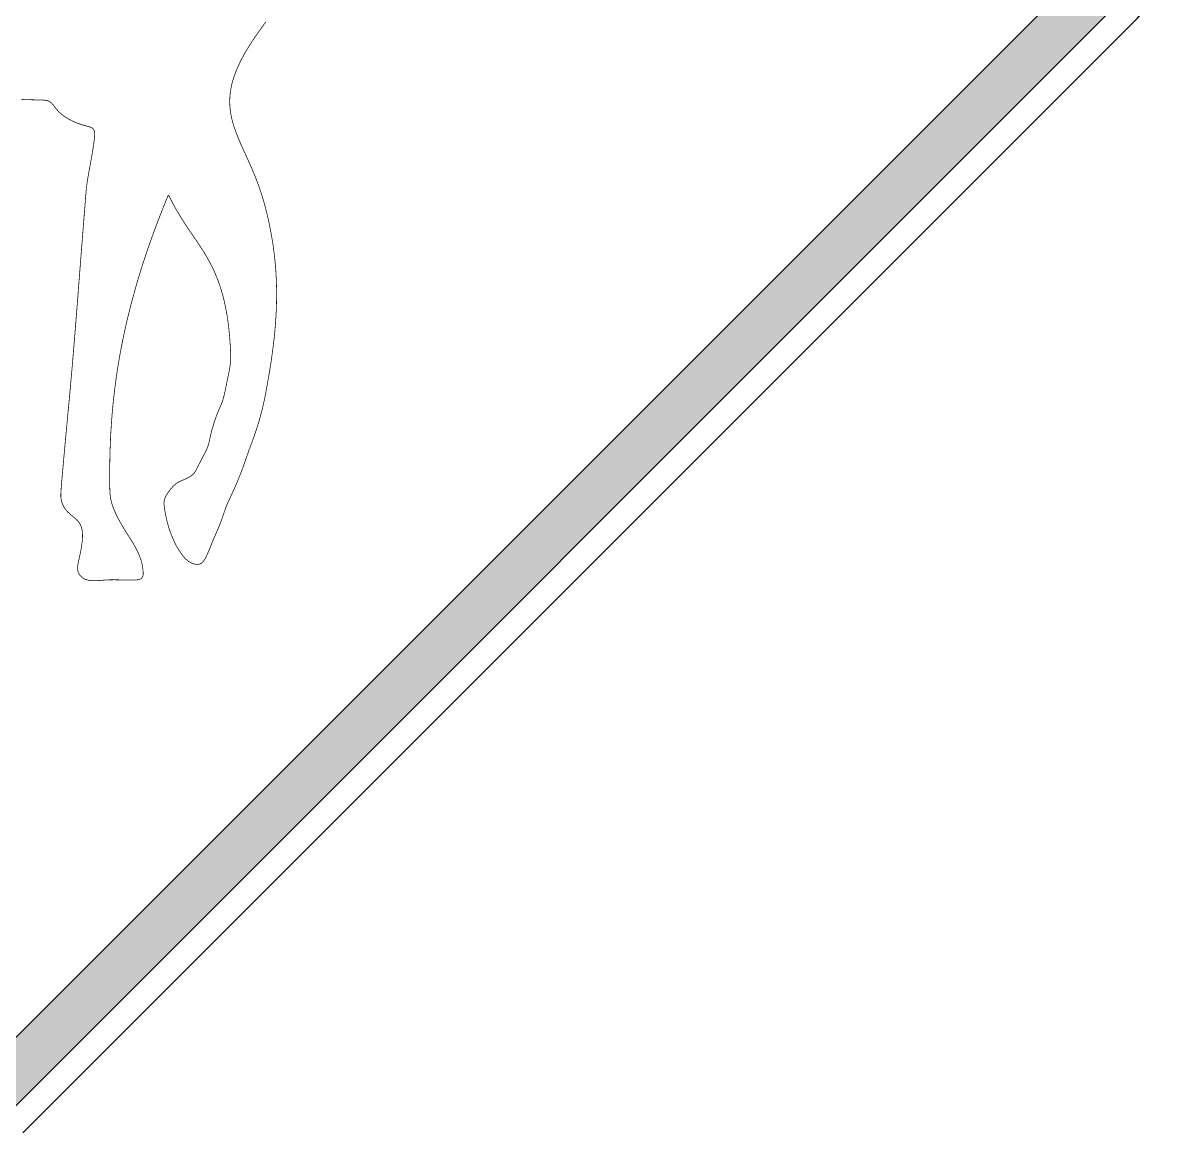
# Model space of a CAD drawing. Extents: x 126 to 330, y 37 to 256.
# Drawn here: x 235 to 329.8, y 53.9 to 146.7 of the extents above; entities that cross this region are included whole.
import ezdxf

# ---------------------------------------------------------------- set-up
doc = ezdxf.new("R2010")
doc.units = 0
doc.header["$MEASUREMENT"] = 0
doc.linetypes.add('CENTERX2', pattern=[101.6, 63.5, -12.7, 12.7, -12.7])
doc.layers.get('0').update_dxf_attribs({"linetype": 'CONTINUOUS'})
for name, color, linetype in [('L35', 3, 'CONTINUOUS'), ('LAYER_2', 7, 'CONTINUOUS'), ('TBLK25', 1, 'CONTINUOUS')]:
    doc.layers.add(name, color=color, linetype=linetype)

# ---------------------------------------------------------------- blocks, each defined once
blk = doc.blocks.new('HORSE')
at = {"layer": 'LAYER_2', "color": 20, "linetype": 'CONTINUOUS', "const_width": 0.003}
blk.add_lwpolyline([(0.2915, 6.4411), (0.2961, 6.441), (0.3008, 6.4408), (0.3054, 6.4407), (0.31, 6.4405), (0.3146, 6.4404), (0.3192, 6.4402), (0.3238, 6.4401), (0.3285, 6.44), (0.3331, 6.4398), (0.3377, 6.4397), (0.3423, 6.4396), (0.3469, 6.4394), (0.3515, 6.4393), (0.3561, 6.4392), (0.3608, 6.4391), (0.3654, 6.439), (0.37, 6.4389), (0.3746, 6.4387), (0.3792, 6.4386), (0.3838, 6.4384), (0.3884, 6.4381), (0.3928, 6.4375), (0.3972, 6.4366), (0.4014, 6.4353), (0.4055, 6.4336), (0.4095, 6.4313), (0.4132, 6.4284), (0.4168, 6.425), (0.4203, 6.4212), (0.4237, 6.4171), (0.4272, 6.4127), (0.4307, 6.4082), (0.4342, 6.4036), (0.438, 6.3991), (0.4419, 6.3947), (0.446, 6.3905), (0.4502, 6.3864), (0.4546, 6.3824), (0.4592, 6.3786), (0.4639, 6.3749), (0.4687, 6.3714), (0.4737, 6.368), (0.4787, 6.3648), (0.4838, 6.3617), (0.489, 6.3587), (0.4943, 6.3559), (0.4996, 6.3532), (0.5049, 6.3506), (0.5103, 6.3481), (0.5157, 6.3458), (0.5211, 6.3436), (0.5266, 6.3416), (0.5319, 6.3396), (0.5373, 6.3378), (0.5426, 6.3361), (0.5479, 6.3345), (0.5531, 6.3331), (0.5582, 6.3318), (0.5633, 6.3305), (0.5681, 6.3293), (0.5728, 6.3281), (0.5772, 6.3266), (0.5812, 6.3249), (0.5847, 6.3229), (0.5878, 6.3205), (0.5903, 6.3175), (0.5922, 6.314), (0.5935, 6.3099), (0.5943, 6.3053), (0.5947, 6.3003), (0.5947, 6.2949), (0.5944, 6.2893), (0.5939, 6.2834), (0.5933, 6.2774), (0.5926, 6.2713), (0.5919, 6.2652), (0.5911, 6.2589), (0.5902, 6.2526), (0.5892, 6.2462), (0.5883, 6.2398), (0.5872, 6.2333), (0.5862, 6.2268), (0.5851, 6.2202), (0.5839, 6.2136), (0.5828, 6.207), (0.5816, 6.2004), (0.5804, 6.1937), (0.5792, 6.187), (0.5779, 6.1803), (0.5767, 6.1736), (0.5755, 6.1668), (0.5743, 6.1601), (0.5731, 6.1534), (0.5719, 6.1468), (0.5707, 6.1401), (0.5695, 6.1335), (0.5684, 6.1269), (0.5673, 6.1203), (0.5662, 6.1138), (0.5652, 6.1073), (0.5642, 6.1009), (0.5633, 6.0945), (0.5624, 6.0882), (0.5616, 6.0819), (0.5608, 6.0758), (0.5601, 6.0697), (0.5595, 6.0637), (0.5589, 6.0577), (0.5584, 6.0518), (0.5579, 6.0459), (0.5575, 6.0401), (0.557, 6.0342), (0.5566, 6.0283), (0.5562, 6.0223), (0.5557, 6.0163), (0.5552, 6.0102), (0.5548, 6.0041), (0.5543, 5.998), (0.5538, 5.9918), (0.5533, 5.9857), (0.5528, 5.9795), (0.5523, 5.9734), (0.5518, 5.9672), (0.5513, 5.9612), (0.5509, 5.9551), (0.5504, 5.9491), (0.5499, 5.9431), (0.5494, 5.9371), (0.5489, 5.9311), (0.5485, 5.9252), (0.548, 5.9193), (0.5475, 5.9134), (0.5471, 5.9076), (0.5466, 5.9018), (0.5462, 5.896), (0.5457, 5.8902), (0.5453, 5.8845), (0.5448, 5.8787), (0.5444, 5.873), (0.5439, 5.8673), (0.5435, 5.8617), (0.543, 5.856), (0.5426, 5.8504), (0.5422, 5.8448), (0.5417, 5.8393), (0.5413, 5.8337), (0.5408, 5.8282), (0.5404, 5.8227), (0.54, 5.8172), (0.5396, 5.8117), (0.5391, 5.8062), (0.5387, 5.8008), (0.5383, 5.7954), (0.5379, 5.79), (0.5375, 5.7846), (0.537, 5.7792), (0.5366, 5.7738), (0.5362, 5.7685), (0.5358, 5.7632), (0.5354, 5.7578), (0.535, 5.7525), (0.5346, 5.7473), (0.5342, 5.742), (0.5338, 5.7367), (0.5333, 5.7315), (0.5329, 5.7262), (0.5325, 5.721), (0.5321, 5.7158), (0.5317, 5.7106), (0.5313, 5.7054), (0.5309, 5.7002), (0.5305, 5.6951), (0.5301, 5.6899), (0.5297, 5.6847), (0.5293, 5.6796), (0.5289, 5.6745), (0.5285, 5.6693), (0.5281, 5.6642), (0.5277, 5.6591), (0.5273, 5.654), (0.527, 5.6489), (0.5266, 5.6438), (0.5262, 5.6387), (0.5258, 5.6336), (0.5254, 5.6285), (0.525, 5.6234), (0.5246, 5.6184), (0.5242, 5.6133), (0.5238, 5.6082), (0.5234, 5.6032), (0.523, 5.5981), (0.5226, 5.593), (0.5222, 5.588), (0.5218, 5.5829), (0.5214, 5.5779), (0.521, 5.5728), (0.5206, 5.5677), (0.5202, 5.5627), (0.5198, 5.5576), (0.5194, 5.5525), (0.519, 5.5475), (0.5186, 5.5424), (0.5182, 5.5373), (0.5178, 5.5323), (0.5174, 5.5272), (0.517, 5.5221), (0.5166, 5.517), (0.5162, 5.5119), (0.5158, 5.5068), (0.5154, 5.5017), (0.515, 5.4966), (0.5146, 5.4915), (0.5142, 5.4864), (0.5137, 5.4813), (0.5133, 5.4761), (0.5129, 5.471), (0.5125, 5.4658), (0.5121, 5.4607), (0.5117, 5.4555), (0.5112, 5.4503), (0.5108, 5.4451), (0.5104, 5.44), (0.51, 5.4347), (0.5095, 5.4295), (0.5091, 5.4243), (0.5087, 5.419), (0.5082, 5.4138), (0.5078, 5.4085), (0.5074, 5.4032), (0.5069, 5.3979), (0.5065, 5.3926), (0.506, 5.3873), (0.5056, 5.382), (0.5051, 5.3766), (0.5047, 5.3712), (0.5042, 5.3659), (0.5038, 5.3605), (0.5033, 5.3552), (0.5029, 5.3499), (0.5024, 5.3446), (0.502, 5.3394), (0.5016, 5.3342), (0.5011, 5.3291), (0.5007, 5.3241), (0.5003, 5.3191), (0.4998, 5.3142), (0.4994, 5.3093), (0.499, 5.3044), (0.4985, 5.2995), (0.4981, 5.2946), (0.4977, 5.2897), (0.4972, 5.2848), (0.4968, 5.2798), (0.4963, 5.2748), (0.4959, 5.2698), (0.4954, 5.2647), (0.495, 5.2597), (0.4945, 5.2546), (0.4941, 5.2494), (0.4936, 5.2443), (0.4931, 5.2391), (0.4926, 5.234), (0.4922, 5.2288), (0.4917, 5.2235), (0.4912, 5.2183), (0.4907, 5.2131), (0.4902, 5.2078), (0.4897, 5.2025), (0.4893, 5.1972), (0.4888, 5.1918), (0.4883, 5.1865), (0.4878, 5.1811), (0.4873, 5.1757), (0.4868, 5.1704), (0.4863, 5.1649), (0.4857, 5.1595), (0.4852, 5.1541), (0.4847, 5.1486), (0.4842, 5.1432), (0.4837, 5.1377), (0.4832, 5.1322), (0.4827, 5.1267), (0.4822, 5.1212), (0.4816, 5.1156), (0.4811, 5.1101), (0.4806, 5.1046), (0.4801, 5.099), (0.4796, 5.0934), (0.479, 5.0879), (0.4785, 5.0823), (0.478, 5.0767), (0.4775, 5.0711), (0.477, 5.0655), (0.4764, 5.0599), (0.4759, 5.0543), (0.4754, 5.0487), (0.4749, 5.043), (0.4743, 5.0374), (0.4738, 5.0318), (0.4733, 5.0261), (0.4728, 5.0205), (0.4722, 5.0148), (0.4717, 5.0092), (0.4712, 5.0035), (0.4707, 4.9979), (0.4702, 4.9922), (0.4697, 4.9866), (0.4691, 4.9809), (0.4686, 4.9753), (0.4681, 4.9696), (0.4676, 4.964), (0.4671, 4.9583), (0.4666, 4.9527), (0.4661, 4.947), (0.4656, 4.9414), (0.4651, 4.9357), (0.4646, 4.9301), (0.4641, 4.9245), (0.4636, 4.9188), (0.4631, 4.9132), (0.4626, 4.9076), (0.4621, 4.902), (0.4616, 4.8964), (0.4611, 4.8908), (0.4606, 4.8852), (0.4601, 4.8796), (0.4596, 4.874), (0.4592, 4.8685), (0.4587, 4.8629), (0.4582, 4.8574), (0.4578, 4.8519), (0.4573, 4.8464), (0.4569, 4.8409), (0.4564, 4.8355), (0.456, 4.8303), (0.4556, 4.8251), (0.4553, 4.8201), (0.455, 4.8152), (0.4547, 4.8105), (0.4545, 4.806), (0.4544, 4.8015), (0.4544, 4.7972), (0.4546, 4.7928), (0.455, 4.7884), (0.4556, 4.784), (0.4564, 4.7795), (0.4575, 4.7749), (0.4589, 4.7701), (0.4606, 4.7653), (0.4626, 4.7605), (0.465, 4.7556), (0.4676, 4.7508), (0.4706, 4.7461), (0.474, 4.7415), (0.4778, 4.737), (0.4818, 4.7326), (0.486, 4.7284), (0.4905, 4.7243), (0.4949, 4.7203), (0.4994, 4.7164), (0.5039, 4.7127), (0.5082, 4.7091), (0.5122, 4.7056), (0.5161, 4.7022), (0.5197, 4.6988), (0.5231, 4.6954), (0.5262, 4.692), (0.5291, 4.6885), (0.5317, 4.6848), (0.5341, 4.6809), (0.5362, 4.6769), (0.538, 4.6726), (0.5396, 4.6681), (0.5409, 4.6635), (0.542, 4.6586), (0.5429, 4.6536), (0.5435, 4.6484), (0.544, 4.6431), (0.5442, 4.6377), (0.5443, 4.6321), (0.5442, 4.6265), (0.544, 4.6207), (0.5436, 4.6148), (0.5431, 4.6089), (0.5424, 4.603), (0.5417, 4.5969), (0.5408, 4.5909), (0.5398, 4.5848), (0.5388, 4.5787), (0.5376, 4.5726), (0.5365, 4.5665), (0.5352, 4.5604), (0.534, 4.5543), (0.5326, 4.5483), (0.5313, 4.5424), (0.53, 4.5365), (0.5288, 4.5308), (0.5276, 4.5252), (0.5265, 4.5198), (0.5256, 4.5147), (0.5248, 4.5097), (0.5243, 4.5051), (0.524, 4.5007), (0.524, 4.4966), (0.5242, 4.4928), (0.5247, 4.4891), (0.5255, 4.4856), (0.5265, 4.4822), (0.5278, 4.4789), (0.5294, 4.4757), (0.5312, 4.4724), (0.5334, 4.4692), (0.5358, 4.466), (0.5386, 4.463), (0.5416, 4.4602), (0.545, 4.4575), (0.5488, 4.4551), (0.5528, 4.453), (0.5572, 4.4512), (0.5619, 4.4497), (0.5669, 4.4485), (0.5721, 4.4476), (0.5775, 4.4469), (0.583, 4.4464), (0.5887, 4.4461), (0.5944, 4.4461), (0.6002, 4.4462), (0.6059, 4.4464), (0.6118, 4.4468), (0.6176, 4.4472), (0.6235, 4.4476), (0.6295, 4.4481), (0.6355, 4.4485), (0.6415, 4.4489), (0.6476, 4.4492), (0.6537, 4.4495), (0.6599, 4.4496), (0.6661, 4.4497), (0.6724, 4.4498), (0.6788, 4.4498), (0.6851, 4.4497), (0.6915, 4.4496), (0.698, 4.4495), (0.7044, 4.4494), (0.7109, 4.4493), (0.7175, 4.4491), (0.724, 4.449), (0.7306, 4.4489), (0.7373, 4.4488), (0.7439, 4.4487), (0.7506, 4.4486), (0.7571, 4.4487), (0.7635, 4.449), (0.7695, 4.4495), (0.7751, 4.4503), (0.7802, 4.4515), (0.7847, 4.4532), (0.7884, 4.4555), (0.7912, 4.4583), (0.7933, 4.4617), (0.7947, 4.4656), (0.7956, 4.4698), (0.796, 4.4745), (0.7959, 4.4793), (0.7956, 4.4844), (0.7952, 4.4896), (0.7945, 4.4949), (0.7938, 4.5003), (0.793, 4.5057), (0.792, 4.5112), (0.7908, 4.5168), (0.7894, 4.5225), (0.7878, 4.5283), (0.786, 4.5342), (0.7839, 4.5403), (0.7815, 4.5464), (0.779, 4.5526), (0.7764, 4.5588), (0.7735, 4.5649), (0.7706, 4.571), (0.7676, 4.5769), (0.7646, 4.5827), (0.7616, 4.5883), (0.7585, 4.5937), (0.7554, 4.5989), (0.7523, 4.6041), (0.7491, 4.6092), (0.746, 4.6143), (0.7427, 4.6194), (0.7395, 4.6245), (0.7362, 4.6298), (0.7328, 4.6351), (0.7294, 4.6405), (0.726, 4.646), (0.7226, 4.6515), (0.7192, 4.6571), (0.7158, 4.6627), (0.7124, 4.6684), (0.709, 4.6741), (0.7057, 4.6799), (0.7024, 4.6856), (0.6992, 4.6914), (0.696, 4.6972), (0.6929, 4.703), (0.6899, 4.7087), (0.687, 4.7145), (0.6841, 4.7202), (0.6814, 4.7259), (0.6789, 4.7316), (0.6764, 4.7372), (0.6741, 4.7428), (0.6719, 4.7483), (0.6699, 4.7537), (0.6681, 4.7591), (0.6665, 4.7644), (0.665, 4.7696), (0.6637, 4.7747), (0.6625, 4.7797), (0.6615, 4.7847), (0.6606, 4.7896), (0.6599, 4.7944), (0.6593, 4.7991), (0.6588, 4.8038), (0.6584, 4.8083), (0.6581, 4.8129), (0.6579, 4.8173), (0.6577, 4.8217), (0.6576, 4.8261), (0.6575, 4.8305), (0.6575, 4.8349), (0.6574, 4.8392), (0.6574, 4.8436), (0.6573, 4.848), (0.6573, 4.8523), (0.6572, 4.8567), (0.6572, 4.8611), (0.6572, 4.8655), (0.6572, 4.8698), (0.6571, 4.8742), (0.6571, 4.8786), (0.6571, 4.883), (0.6571, 4.8874), (0.6571, 4.8918), (0.6571, 4.8961), (0.6572, 4.9005), (0.6572, 4.9049), (0.6572, 4.9093), (0.6572, 4.9137), (0.6573, 4.9181), (0.6573, 4.9225), (0.6574, 4.927), (0.6574, 4.9314), (0.6575, 4.9358), (0.6576, 4.9402), (0.6576, 4.9446), (0.6577, 4.949), (0.6578, 4.9535), (0.6579, 4.9579), (0.658, 4.9623), (0.6581, 4.9668), (0.6582, 4.9712), (0.6583, 4.9756), (0.6585, 4.9801), (0.6586, 4.9845), (0.6587, 4.989), (0.6589, 4.9934), (0.659, 4.9979), (0.6592, 5.0023), (0.6594, 5.0068), (0.6595, 5.0113), (0.6597, 5.0158), (0.6599, 5.0202), (0.6601, 5.0247), (0.6603, 5.0292), (0.6605, 5.0337), (0.6607, 5.0382), (0.6609, 5.0427), (0.6612, 5.0472), (0.6614, 5.0517), (0.6616, 5.0562), (0.6619, 5.0607), (0.6621, 5.0652), (0.6624, 5.0697), (0.6627, 5.0743), (0.663, 5.0788), (0.6633, 5.0833), (0.6635, 5.0879), (0.6639, 5.0924), (0.6642, 5.0969), (0.6645, 5.1015), (0.6648, 5.106), (0.6651, 5.1106), (0.6655, 5.1152), (0.6658, 5.1197), (0.6662, 5.1243), (0.6666, 5.1289), (0.6669, 5.1335), (0.6673, 5.1381), (0.6677, 5.1427), (0.6681, 5.1473), (0.6685, 5.1519), (0.6689, 5.1565), (0.6694, 5.1611), (0.6698, 5.1657), (0.6702, 5.1704), (0.6707, 5.175), (0.6712, 5.1796), (0.6716, 5.1843), (0.6721, 5.1889), (0.6726, 5.1936), (0.6731, 5.1982), (0.6736, 5.2029), (0.6741, 5.2076), (0.6746, 5.2123), (0.6752, 5.2169), (0.6757, 5.2216), (0.6762, 5.2263), (0.6768, 5.231), (0.6774, 5.2357), (0.6779, 5.2405), (0.6785, 5.2452), (0.6791, 5.2499), (0.6797, 5.2546), (0.6804, 5.2594), (0.681, 5.2641), (0.6816, 5.2689), (0.6823, 5.2736), (0.6829, 5.2784), (0.6836, 5.2832), (0.6843, 5.2879), (0.6849, 5.2927), (0.6856, 5.2975), (0.6863, 5.3023), (0.6871, 5.3071), (0.6878, 5.3119), (0.6885, 5.3168), (0.6893, 5.3216), (0.69, 5.3264), (0.6908, 5.3313), (0.6916, 5.3361), (0.6923, 5.341), (0.6931, 5.3458), (0.694, 5.3507), (0.6948, 5.3556), (0.6956, 5.3605), (0.6964, 5.3654), (0.6973, 5.3703), (0.6982, 5.3752), (0.699, 5.3801), (0.6999, 5.385), (0.7008, 5.3899), (0.7017, 5.3949), (0.7026, 5.3998), (0.7036, 5.4048), (0.7045, 5.4097), (0.7054, 5.4147), (0.7064, 5.4197), (0.7074, 5.4247), (0.7084, 5.4297), (0.7094, 5.4347), (0.7104, 5.4397), (0.7114, 5.4447), (0.7124, 5.4497), (0.7135, 5.4548), (0.7145, 5.4598), (0.7156, 5.4648), (0.7167, 5.4699), (0.7177, 5.475), (0.7188, 5.4801), (0.72, 5.4851), (0.7211, 5.4902), (0.7222, 5.4953), (0.7234, 5.5005), (0.7245, 5.5056), (0.7257, 5.5107), (0.7269, 5.5159), (0.7281, 5.521), (0.7293, 5.5262), (0.7305, 5.5313), (0.7318, 5.5365), (0.733, 5.5417), (0.7343, 5.5469), (0.7355, 5.5521), (0.7368, 5.5573), (0.7381, 5.5625), (0.7394, 5.5678), (0.7408, 5.573), (0.7421, 5.5783), (0.7435, 5.5835), (0.7448, 5.5888), (0.7462, 5.5941), (0.7476, 5.5994), (0.749, 5.6047), (0.7504, 5.61), (0.7518, 5.6153), (0.7533, 5.6206), (0.7547, 5.626), (0.7562, 5.6313), (0.7577, 5.6367), (0.7592, 5.642), (0.7607, 5.6474), (0.7622, 5.6528), (0.7637, 5.6582), (0.7653, 5.6636), (0.7669, 5.6691), (0.7684, 5.6745), (0.77, 5.6799), (0.7716, 5.6854), (0.7733, 5.6909), (0.7749, 5.6963), (0.7765, 5.7018), (0.7782, 5.7073), (0.7799, 5.7128), (0.7816, 5.7183), (0.7833, 5.7239), (0.785, 5.7294), (0.7867, 5.735), (0.7885, 5.7405), (0.7902, 5.7461), (0.792, 5.7517), (0.7938, 5.7573), (0.7956, 5.7629), (0.7974, 5.7685), (0.7993, 5.7742), (0.8011, 5.7798), (0.803, 5.7855), (0.8049, 5.7911), (0.8068, 5.7968), (0.8087, 5.8025), (0.8106, 5.8082), (0.8126, 5.8139), (0.8145, 5.8196), (0.8165, 5.8254), (0.8185, 5.8311), (0.8205, 5.8369), (0.8225, 5.8426), (0.8245, 5.8484), (0.8266, 5.8542), (0.8286, 5.86), (0.8307, 5.8659), (0.8328, 5.8717), (0.8349, 5.8775), (0.837, 5.8834), (0.8392, 5.8893), (0.8413, 5.8951), (0.8435, 5.901), (0.8457, 5.907), (0.8479, 5.9129), (0.8501, 5.9188), (0.8524, 5.9248), (0.8546, 5.9307), (0.8569, 5.9367), (0.8592, 5.9427), (0.8615, 5.9487), (0.8638, 5.9547), (0.8661, 5.9607), (0.8685, 5.9667), (0.8709, 5.9728), (0.8733, 5.9789), (0.8757, 5.9849), (0.8781, 5.991), (0.8805, 5.9971), (0.883, 6.0032), (0.8854, 6.0092), (0.8877, 6.0151), (0.89, 6.0206), (0.8921, 6.0258), (0.894, 6.0305), (0.8957, 6.0346), (0.8971, 6.0381), (0.8982, 6.0408), (0.8991, 6.0427), (0.8998, 6.044), (0.9004, 6.0445), (0.901, 6.0444), (0.9016, 6.0437), (0.9024, 6.0423), (0.9034, 6.0404), (0.9047, 6.0379), (0.9062, 6.0349), (0.9079, 6.0315), (0.9098, 6.0278), (0.9118, 6.0238), (0.914, 6.0197), (0.9162, 6.0155), (0.9184, 6.0112), (0.9207, 6.0069), (0.923, 6.0027), (0.9253, 5.9986), (0.9275, 5.9945), (0.9298, 5.9904), (0.9321, 5.9863), (0.9344, 5.9823), (0.9367, 5.9784), (0.939, 5.9745), (0.9413, 5.9706), (0.9436, 5.9667), (0.9459, 5.9629), (0.9482, 5.9591), (0.9505, 5.9554), (0.9528, 5.9517), (0.9551, 5.948), (0.9574, 5.9443), (0.9597, 5.9407), (0.962, 5.937), (0.9643, 5.9335), (0.9666, 5.9299), (0.9689, 5.9264), (0.9713, 5.9228), (0.9736, 5.9194), (0.9759, 5.9159), (0.9782, 5.9124), (0.9805, 5.909), (0.9828, 5.9056), (0.985, 5.9022), (0.9873, 5.8988), (0.9896, 5.8954), (0.9919, 5.892), (0.9942, 5.8887), (0.9965, 5.8854), (0.9987, 5.882), (1.001, 5.8787), (1.0032, 5.8754), (1.0055, 5.8721), (1.0078, 5.8688), (1.01, 5.8655), (1.0122, 5.8622), (1.0145, 5.8589), (1.0167, 5.8556), (1.0189, 5.8523), (1.0211, 5.849), (1.0233, 5.8457), (1.0255, 5.8424), (1.0277, 5.8391), (1.0299, 5.8358), (1.0321, 5.8325), (1.0342, 5.8292), (1.0364, 5.8259), (1.0385, 5.8226), (1.0407, 5.8192), (1.0428, 5.8159), (1.0449, 5.8125), (1.047, 5.8091), (1.0491, 5.8057), (1.0512, 5.8023), (1.0533, 5.7989), (1.0553, 5.7954), (1.0574, 5.792), (1.0594, 5.7885), (1.0614, 5.785), (1.0634, 5.7815), (1.0654, 5.7779), (1.0674, 5.7743), (1.0694, 5.7707), (1.0714, 5.7671), (1.0733, 5.7635), (1.0752, 5.7598), (1.0772, 5.7561), (1.0791, 5.7523), (1.0809, 5.7486), (1.0828, 5.7448), (1.0847, 5.7409), (1.0865, 5.7371), (1.0883, 5.7332), (1.0901, 5.7292), (1.0919, 5.7253), (1.0937, 5.7213), (1.0955, 5.7172), (1.0972, 5.7131), (1.0989, 5.709), (1.1006, 5.7048), (1.1023, 5.7006), (1.104, 5.6963), (1.1057, 5.692), (1.1073, 5.6876), (1.1089, 5.6832), (1.1105, 5.6788), (1.1121, 5.6743), (1.1136, 5.6697), (1.1151, 5.6651), (1.1167, 5.6604), (1.1181, 5.6557), (1.1196, 5.6509), (1.1211, 5.6461), (1.1225, 5.6412), (1.1239, 5.6363), (1.1253, 5.6313), (1.1266, 5.6262), (1.128, 5.6211), (1.1293, 5.6159), (1.1306, 5.6107), (1.1318, 5.6053), (1.1331, 5.6), (1.1343, 5.5945), (1.1355, 5.589), (1.1367, 5.5834), (1.1378, 5.5778), (1.1389, 5.572), (1.14, 5.5662), (1.1411, 5.5604), (1.1421, 5.5544), (1.1432, 5.5484), (1.1442, 5.5423), (1.1451, 5.5361), (1.146, 5.5299), (1.147, 5.5236), (1.1478, 5.5172), (1.1487, 5.5107), (1.1495, 5.5041), (1.1503, 5.4974), (1.1511, 5.4907), (1.1518, 5.4839), (1.1525, 5.477), (1.1532, 5.47), (1.1539, 5.4629), (1.1545, 5.4557), (1.1551, 5.4484), (1.1556, 5.4411), (1.1562, 5.4336), (1.1566, 5.426), (1.1571, 5.4184), (1.1575, 5.4107), (1.1579, 5.4028), (1.1583, 5.3949), (1.1585, 5.387), (1.1587, 5.379), (1.1586, 5.3709), (1.1584, 5.3629), (1.1581, 5.3549), (1.1574, 5.347), (1.1565, 5.3391), (1.1554, 5.3313), (1.1542, 5.3236), (1.1527, 5.3159), (1.1512, 5.3083), (1.1497, 5.3008), (1.1481, 5.2934), (1.1465, 5.2861), (1.145, 5.2789), (1.1435, 5.2719), (1.1421, 5.2649), (1.1408, 5.2581), (1.1394, 5.2513), (1.1381, 5.2448), (1.1368, 5.2383), (1.1355, 5.232), (1.1342, 5.2259), (1.1328, 5.22), (1.1315, 5.2142), (1.1301, 5.2085), (1.1286, 5.2031), (1.1271, 5.1979), (1.1255, 5.1928), (1.1238, 5.188), (1.1221, 5.1833), (1.1203, 5.1788), (1.1184, 5.1744), (1.1165, 5.17), (1.1145, 5.1656), (1.1124, 5.1611), (1.1104, 5.1564), (1.1083, 5.1515), (1.1061, 5.1463), (1.104, 5.1409), (1.1019, 5.1353), (1.0997, 5.1294), (1.0976, 5.1234), (1.0955, 5.1173), (1.0934, 5.1111), (1.0913, 5.1048), (1.0892, 5.0985), (1.0872, 5.0922), (1.0852, 5.0858), (1.0833, 5.0794), (1.0815, 5.073), (1.0797, 5.0667), (1.0781, 5.0603), (1.0765, 5.054), (1.0751, 5.0477), (1.0737, 5.0415), (1.0724, 5.0354), (1.0712, 5.0294), (1.0699, 5.0236), (1.0686, 5.018), (1.0672, 5.0126), (1.0657, 5.0075), (1.0641, 5.0027), (1.0625, 4.9982), (1.0607, 4.9939), (1.0588, 4.9898), (1.0569, 4.9859), (1.055, 4.9821), (1.0531, 4.9784), (1.0512, 4.9747), (1.0493, 4.9711), (1.0474, 4.9674), (1.0456, 4.9638), (1.0438, 4.9602), (1.042, 4.9566), (1.0401, 4.953), (1.0383, 4.9493), (1.0364, 4.9457), (1.0345, 4.942), (1.0326, 4.9384), (1.0306, 4.9347), (1.0287, 4.9311), (1.0268, 4.9274), (1.0249, 4.9238), (1.0231, 4.9203), (1.0214, 4.9168), (1.0197, 4.9133), (1.0181, 4.9099), (1.0164, 4.9065), (1.0146, 4.9033), (1.0127, 4.9), (1.0107, 4.8968), (1.0083, 4.8937), (1.0057, 4.8906), (1.0027, 4.8876), (0.9994, 4.8847), (0.9958, 4.8818), (0.9919, 4.879), (0.9878, 4.8763), (0.9834, 4.8737), (0.9788, 4.8713), (0.9741, 4.8689), (0.9692, 4.8668), (0.9643, 4.8646), (0.9592, 4.8625), (0.9542, 4.8604), (0.9492, 4.8581), (0.9442, 4.8557), (0.9394, 4.8531), (0.9348, 4.8501), (0.9303, 4.8468), (0.9261, 4.8432), (0.922, 4.8394), (0.9181, 4.8354), (0.9144, 4.8312), (0.9109, 4.827), (0.9076, 4.8228), (0.9044, 4.8186), (0.9014, 4.8146), (0.8986, 4.8106), (0.8959, 4.8067), (0.8935, 4.8029), (0.8913, 4.7992), (0.8893, 4.7955), (0.8875, 4.7919), (0.886, 4.7883), (0.8848, 4.7848), (0.8838, 4.7812), (0.8831, 4.7774), (0.8827, 4.7735), (0.8825, 4.7692), (0.8825, 4.7646), (0.8828, 4.7595), (0.8833, 4.7539), (0.8841, 4.7476), (0.8851, 4.7408), (0.8862, 4.7336), (0.8876, 4.726), (0.8891, 4.7182), (0.8907, 4.7103), (0.8925, 4.7023), (0.8944, 4.6944), (0.8963, 4.6866), (0.8984, 4.6791), (0.9005, 4.6716), (0.9027, 4.6644), (0.905, 4.6573), (0.9073, 4.6503), (0.9098, 4.6436), (0.9122, 4.637), (0.9148, 4.6305), (0.9174, 4.6242), (0.9201, 4.6181), (0.9228, 4.6121), (0.9256, 4.6063), (0.9284, 4.6006), (0.9313, 4.5951), (0.9342, 4.5897), (0.9371, 4.5845), (0.9401, 4.5794), (0.9431, 4.5745), (0.9462, 4.5698), (0.9493, 4.5651), (0.9524, 4.5607), (0.9555, 4.5563), (0.9587, 4.5521), (0.9618, 4.5481), (0.9651, 4.5442), (0.9683, 4.5405), (0.9716, 4.537), (0.9751, 4.5336), (0.9786, 4.5305), (0.9822, 4.5276), (0.986, 4.525), (0.99, 4.5226), (0.9941, 4.5204), (0.9982, 4.5186), (1.0024, 4.517), (1.0065, 4.5157), (1.0106, 4.5147), (1.0146, 4.5141), (1.0184, 4.5137), (1.022, 4.5137), (1.0255, 4.5141), (1.0288, 4.5148), (1.0319, 4.5159), (1.0349, 4.5173), (1.0377, 4.5191), (1.0405, 4.5212), (1.0431, 4.5237), (1.0457, 4.5266), (1.0481, 4.5299), (1.0505, 4.5335), (1.0529, 4.5374), (1.0552, 4.5417), (1.0576, 4.5464), (1.0599, 4.5513), (1.0622, 4.5565), (1.0646, 4.562), (1.067, 4.5678), (1.0695, 4.5737), (1.0719, 4.5798), (1.0744, 4.586), (1.0769, 4.5923), (1.0794, 4.5985), (1.082, 4.6047), (1.0845, 4.6109), (1.0871, 4.617), (1.0896, 4.623), (1.0922, 4.629), (1.0948, 4.6349), (1.0974, 4.6408), (1.0999, 4.6468), (1.1025, 4.6527), (1.105, 4.6586), (1.1075, 4.6645), (1.11, 4.6705), (1.1125, 4.6766), (1.115, 4.6827), (1.1174, 4.6889), (1.1197, 4.6952), (1.1221, 4.7015), (1.1243, 4.708), (1.1266, 4.7146), (1.1288, 4.7212), (1.1311, 4.7278), (1.1333, 4.7343), (1.1356, 4.7408), (1.1379, 4.7472), (1.1402, 4.7534), (1.1426, 4.7594), (1.1451, 4.7652), (1.1476, 4.7709), (1.1502, 4.7766), (1.1528, 4.7821), (1.1554, 4.7877), (1.158, 4.7932), (1.1606, 4.7988), (1.1633, 4.8044), (1.1659, 4.8102), (1.1685, 4.8159), (1.1712, 4.8217), (1.1738, 4.8276), (1.1764, 4.8335), (1.179, 4.8394), (1.1815, 4.8454), (1.1841, 4.8514), (1.1866, 4.8574), (1.1891, 4.8634), (1.1916, 4.8695), (1.194, 4.8755), (1.1964, 4.8815), (1.1988, 4.8875), (1.2012, 4.8935), (1.2035, 4.8995), (1.2057, 4.9054), (1.208, 4.9113), (1.2101, 4.9172), (1.2123, 4.923), (1.2144, 4.9288), (1.2164, 4.9345), (1.2183, 4.9401), (1.2203, 4.9457), (1.2221, 4.9512), (1.224, 4.9567), (1.2258, 4.9622), (1.2277, 4.9677), (1.2296, 4.9733), (1.2315, 4.9789), (1.2335, 4.9845), (1.2356, 4.9903), (1.2378, 4.9962), (1.24, 5.0021), (1.2422, 5.0081), (1.2445, 5.0141), (1.2468, 5.0201), (1.249, 5.0261), (1.2513, 5.0322), (1.2535, 5.0382), (1.2556, 5.0442), (1.2577, 5.0501), (1.2598, 5.0561), (1.2618, 5.062), (1.2638, 5.0679), (1.2657, 5.0738), (1.2676, 5.0797), (1.2695, 5.0855), (1.2713, 5.0913), (1.273, 5.0971), (1.2748, 5.1029), (1.2765, 5.1087), (1.2781, 5.1144), (1.2798, 5.1201), (1.2813, 5.1258), (1.2829, 5.1315), (1.2844, 5.1372), (1.2859, 5.1429), (1.2873, 5.1485), (1.2887, 5.1541), (1.2901, 5.1597), (1.2915, 5.1653), (1.2928, 5.1709), (1.2941, 5.1764), (1.2953, 5.182), (1.2965, 5.1875), (1.2977, 5.193), (1.2989, 5.1985), (1.3, 5.204), (1.3012, 5.2094), (1.3022, 5.2149), (1.3033, 5.2203), (1.3043, 5.2258), (1.3053, 5.2312), (1.3063, 5.2367), (1.3073, 5.2422), (1.3083, 5.2478), (1.3093, 5.2534), (1.3104, 5.2591), (1.3114, 5.2649), (1.3124, 5.2708), (1.3135, 5.2767), (1.3145, 5.2827), (1.3156, 5.2887), (1.3166, 5.2948), (1.3177, 5.3008), (1.3187, 5.3068), (1.3197, 5.3129), (1.3207, 5.3189), (1.3217, 5.3249), (1.3226, 5.3308), (1.3236, 5.3368), (1.3245, 5.3427), (1.3254, 5.3487), (1.3263, 5.3546), (1.3272, 5.3604), (1.3281, 5.3663), (1.3289, 5.3721), (1.3297, 5.378), (1.3305, 5.3838), (1.3313, 5.3896), (1.3321, 5.3954), (1.3329, 5.4011), (1.3336, 5.4069), (1.3344, 5.4126), (1.3351, 5.4184), (1.3358, 5.4241), (1.3364, 5.4298), (1.3371, 5.4354), (1.3377, 5.4411), (1.3384, 5.4468), (1.339, 5.4524), (1.3396, 5.458), (1.3401, 5.4636), (1.3407, 5.4692), (1.3412, 5.4748), (1.3418, 5.4804), (1.3423, 5.4859), (1.3428, 5.4915), (1.3432, 5.497), (1.3437, 5.5025), (1.3441, 5.508), (1.3445, 5.5135), (1.3449, 5.519), (1.3453, 5.5245), (1.3457, 5.53), (1.346, 5.5354), (1.3463, 5.5409), (1.3467, 5.5463), (1.3469, 5.5517), (1.3472, 5.5572), (1.3475, 5.5626), (1.3477, 5.568), (1.3479, 5.5734), (1.3481, 5.5787), (1.3483, 5.5841), (1.3485, 5.5895), (1.3486, 5.5948), (1.3487, 5.6002), (1.3488, 5.6055), (1.3489, 5.6109), (1.349, 5.6162), (1.3491, 5.6215), (1.3491, 5.6268), (1.3491, 5.6321), (1.3491, 5.6374), (1.3491, 5.6427), (1.349, 5.648), (1.349, 5.6533), (1.3489, 5.6586), (1.3488, 5.6638), (1.3487, 5.6691), (1.3485, 5.6744), (1.3484, 5.6796), (1.3482, 5.6849), (1.348, 5.6901), (1.3478, 5.6954), (1.3476, 5.7006), (1.3473, 5.7059), (1.347, 5.7111), (1.3467, 5.7163), (1.3464, 5.7216), (1.3461, 5.7268), (1.3458, 5.732), (1.3454, 5.7372), (1.345, 5.7424), (1.3446, 5.7477), (1.3442, 5.7529), (1.3437, 5.7581), (1.3432, 5.7633), (1.3427, 5.7685), (1.3422, 5.7738), (1.3417, 5.779), (1.3411, 5.7842), (1.3406, 5.7894), (1.34, 5.7946), (1.3394, 5.7998), (1.3387, 5.8051), (1.3381, 5.8103), (1.3374, 5.8155), (1.3367, 5.8207), (1.336, 5.8259), (1.3353, 5.8312), (1.3345, 5.8364), (1.3338, 5.8416), (1.333, 5.8468), (1.3321, 5.8521), (1.3313, 5.8573), (1.3305, 5.8626), (1.3296, 5.8678), (1.3287, 5.8731), (1.3278, 5.8783), (1.3268, 5.8836), (1.3259, 5.8888), (1.3249, 5.8941), (1.3239, 5.8994), (1.3228, 5.9046), (1.3218, 5.9099), (1.3207, 5.9152), (1.3196, 5.9205), (1.3185, 5.9258), (1.3174, 5.9311), (1.3162, 5.9364), (1.3151, 5.9417), (1.3139, 5.947), (1.3127, 5.9524), (1.3114, 5.9577), (1.3102, 5.9631), (1.3089, 5.9684), (1.3076, 5.9738), (1.3062, 5.9791), (1.3049, 5.9844), (1.3035, 5.9897), (1.3022, 5.995), (1.3008, 6.0003), (1.2993, 6.0055), (1.2979, 6.0107), (1.2965, 6.0159), (1.295, 6.021), (1.2935, 6.0261), (1.292, 6.0311), (1.2905, 6.0361), (1.289, 6.0411), (1.2874, 6.046), (1.2859, 6.0509), (1.2843, 6.0558), (1.2827, 6.0606), (1.2811, 6.0653), (1.2795, 6.0701), (1.2778, 6.0748), (1.2762, 6.0794), (1.2745, 6.0841), (1.2729, 6.0886), (1.2712, 6.0932), (1.2695, 6.0977), (1.2678, 6.1022), (1.2661, 6.1066), (1.2644, 6.111), (1.2626, 6.1154), (1.2609, 6.1198), (1.2592, 6.1241), (1.2574, 6.1284), (1.2557, 6.1326), (1.2539, 6.1369), (1.2522, 6.1411), (1.2504, 6.1452), (1.2487, 6.1494), (1.2469, 6.1535), (1.2452, 6.1576), (1.2434, 6.1616), (1.2416, 6.1656), (1.2399, 6.1696), (1.2381, 6.1736), (1.2363, 6.1776), (1.2346, 6.1815), (1.2328, 6.1854), (1.2311, 6.1893), (1.2293, 6.1932), (1.2276, 6.197), (1.2259, 6.2008), (1.2241, 6.2046), (1.2224, 6.2084), (1.2207, 6.2122), (1.219, 6.2159), (1.2173, 6.2196), (1.2156, 6.2233), (1.2139, 6.227), (1.2123, 6.2307), (1.2106, 6.2344), (1.209, 6.238), (1.2073, 6.2416), (1.2057, 6.2452), (1.2041, 6.2488), (1.2025, 6.2524), (1.201, 6.256), (1.1994, 6.2596), (1.1979, 6.2631), (1.1963, 6.2666), (1.1948, 6.2702), (1.1933, 6.2737), (1.1919, 6.2772), (1.1904, 6.2807), (1.189, 6.2842), (1.1876, 6.2877), (1.1862, 6.2911), (1.1848, 6.2946), (1.1834, 6.2981), (1.1821, 6.3015), (1.1808, 6.305), (1.1795, 6.3084), (1.1783, 6.3119), (1.1771, 6.3153), (1.1759, 6.3188), (1.1747, 6.3222), (1.1735, 6.3256), (1.1724, 6.3291), (1.1713, 6.3325), (1.1703, 6.3359), (1.1692, 6.3394), (1.1682, 6.3428), (1.1672, 6.3463), (1.1663, 6.3497), (1.1654, 6.3531), (1.1645, 6.3566), (1.1637, 6.36), (1.1629, 6.3635), (1.1621, 6.3669), (1.1614, 6.3704), (1.1607, 6.3739), (1.16, 6.3774), (1.1594, 6.3809), (1.1588, 6.3843), (1.1582, 6.3879), (1.1577, 6.3914), (1.1572, 6.3949), (1.1568, 6.3984), (1.1564, 6.402), (1.156, 6.4055), (1.1557, 6.4091), (1.1555, 6.4127), (1.1552, 6.4163), (1.1551, 6.4199), (1.1549, 6.4235), (1.1548, 6.4271), (1.1548, 6.4308), (1.1548, 6.4344), (1.1548, 6.4381), (1.1549, 6.4418), (1.1551, 6.4455), (1.1553, 6.4493), (1.1555, 6.453), (1.1558, 6.4568), (1.1561, 6.4606), (1.1565, 6.4644), (1.157, 6.4682), (1.1575, 6.4721), (1.158, 6.4759), (1.1586, 6.4798), (1.1593, 6.4838), (1.16, 6.4877), (1.1608, 6.4917), (1.1616, 6.4957), (1.1625, 6.4997), (1.1634, 6.5037), (1.1644, 6.5078), (1.1654, 6.5119), (1.1666, 6.516), (1.1677, 6.5202), (1.169, 6.5243), (1.1703, 6.5286), (1.1716, 6.5328), (1.173, 6.5371), (1.1745, 6.5414), (1.1761, 6.5457), (1.1777, 6.5501), (1.1794, 6.5545), (1.1811, 6.5589), (1.1829, 6.5634), (1.1848, 6.5679), (1.1867, 6.5724), (1.1887, 6.577), (1.1908, 6.5816), (1.193, 6.5862), (1.1952, 6.5909), (1.1975, 6.5956), (1.1998, 6.6003), (1.2022, 6.6051), (1.2047, 6.61), (1.2073, 6.6148), (1.21, 6.6198), (1.2127, 6.6247), (1.2155, 6.6297), (1.2183, 6.6347), (1.2213, 6.6398), (1.2243, 6.6449), (1.2274, 6.6501), (1.2306, 6.6553), (1.2338, 6.6606), (1.2372, 6.6659), (1.2406, 6.6712), (1.2441, 6.6766), (1.2477, 6.682), (1.2513, 6.6875), (1.2551, 6.693), (1.2588, 6.6985), (1.2625, 6.7038), (1.266, 6.7089), (1.2693, 6.7137), (1.2724, 6.718), (1.275, 6.7218), (1.2773, 6.725), (1.2791, 6.7275), (1.2805, 6.7295), (1.2816, 6.7311), (1.2826, 6.7325), (1.2836, 6.7339), (1.2846, 6.7353), (1.2859, 6.7371), (1.2875, 6.7393), (1.2895, 6.7422), (1.2919, 6.7455), (1.2947, 6.7494), (1.2977, 6.7536), (1.3008, 6.7581), (1.3042, 6.7629)], dxfattribs=at)

msp = doc.modelspace()

# ---------------------------------------------------------------- hatches: boundary and pattern name
at = {"layer": 'TBLK25', "linetype": 'CENTERX2'}
h = msp.add_hatch(color=256, dxfattribs=at)
h.paths.add_polyline_path([(322.666, 156.643, -0.198872), (323.837, 153.816), (327.837, 153.816, 0.198872), (325.494, 159.472), (233.57, 251.396, 0.198872), (227.915, 253.739), (227.914, 249.739, -0.198872), (230.742, 248.567)])
h.paths.add_polyline_path([(225.085, 248.567, -0.198952), (227.914, 249.739), (227.915, 253.739, 0.198952), (222.257, 251.396), (130.333, 159.472, 0.198872), (127.99, 153.816), (131.99, 153.816, -0.198872), (133.161, 156.643)])
h.paths.add_polyline_path([(222.257, 56.234, 0.198952), (227.915, 53.891), (227.914, 57.891, -0.198952), (225.085, 59.063), (133.161, 150.986, -0.198952), (131.99, 153.816), (127.99, 153.816, 0.198952), (130.333, 148.158)])
h.paths.add_polyline_path([(230.742, 59.063, -0.198872), (227.914, 57.891), (227.915, 53.891, 0.198872), (233.57, 56.234), (325.494, 148.158, 0.198952), (327.837, 153.816), (323.837, 153.816, -0.198952), (322.666, 150.986)])

# ---------------------------------------------------------------- linework, layer by layer
at = {"layer": 'L35'}
msp.add_line((234.985, 54.82), (326.908, 146.744), dxfattribs=at)
msp.add_arc((319.837, 153.815), 10, 315, 45, dxfattribs=at)
at = {"layer": 'TBLK25', "color": 1}
for p, q in [((230.742, 59.063), (322.666, 150.986)), ((233.57, 56.234), (325.494, 148.158))]:
    msp.add_line(p, q, dxfattribs=at)

# ---------------------------------------------------------------- block references
at = {"xscale": 19.97574255817278, "yscale": 19.97574255817278, "zscale": 19.97574255817278}
msp.add_blockref('HORSE', (229.048, 11.736), dxfattribs=at)

doc.saveas('drawing.dxf')
